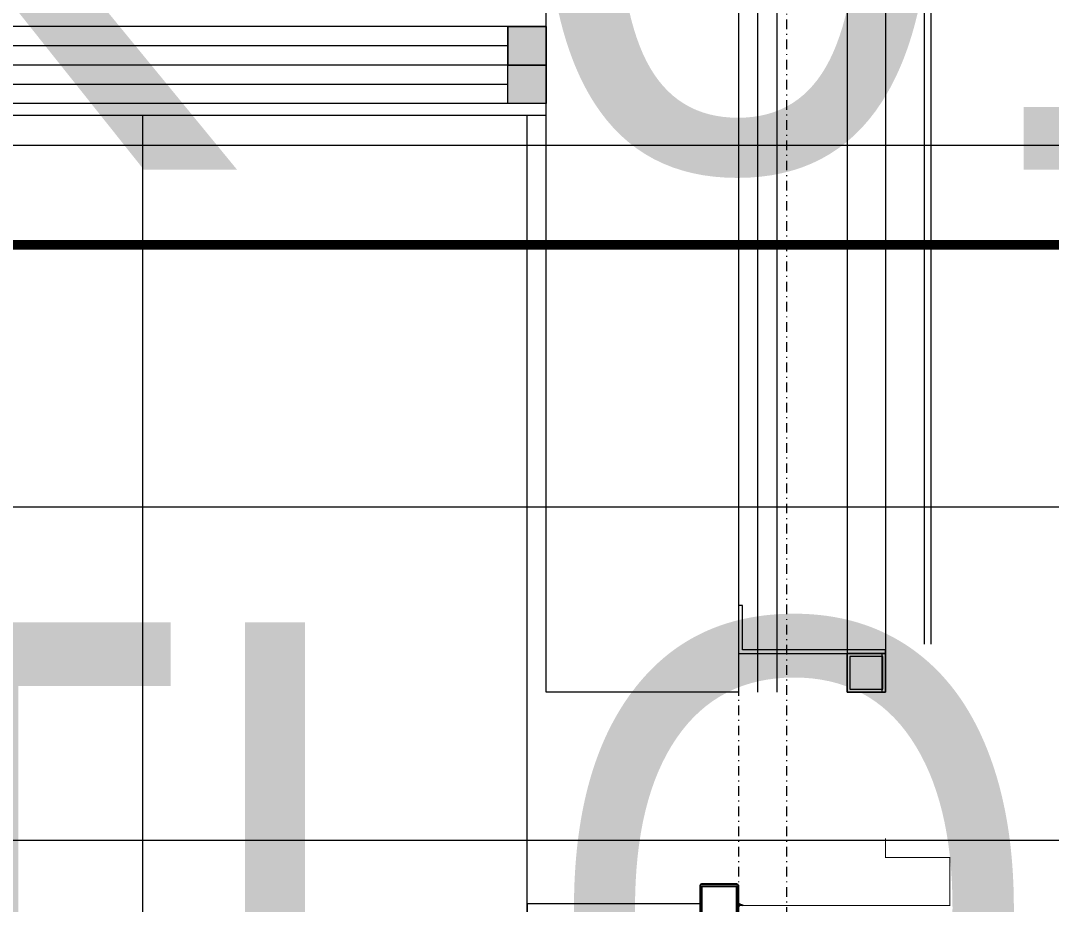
# Model space of a CAD drawing. Extents: x -1907 to 11890, y 0 to 8298.
# Drawn here: x 9780.4 to 9887.6, y 3277.8 to 3369.7 of the extents above; entities that cross this region are included whole.
import ezdxf
from ezdxf.enums import TextEntityAlignment as Align

# ---------------------------------------------------------------- set-up
doc = ezdxf.new("R2010")
doc.units = 0
doc.header["$MEASUREMENT"] = 0
doc.linetypes.add('DASHDOT', pattern=[1, 0.5, -0.25, 0, -0.25])
doc.linetypes.add('HIDDEN2', pattern=[4.7625, 3.175, -1.5875])
doc.layers.get('0').update_dxf_attribs({"color": 9, "lineweight": 9})
for name, color, linetype, lineweight in [('00', 9, 'Continuous', 9), ('05', 9, 'Continuous', 9), ('06D', 9, 'Continuous', 9), ('10', 9, 'Continuous', 9), ('11', 9, 'Continuous', 9), ('14', 9, 'Continuous', 9), ('21', 9, 'Continuous', 9), ('21_mahal200', 9, 'Continuous', 9), ('21_mahal200 @ 20', 9, 'Continuous', 9), ('24', 9, 'DASHDOT', 9), ('33', 9, 'BATTING', 9), ('40A', 9, 'Continuous', 9)]:
    doc.layers.add(name, color=color, linetype=linetype, lineweight=lineweight)
doc.styles.add('Arial', font='arial.ttf', dxfattribs={"height": 2.5})
doc.styles.add('MuuM_TEXT-STANDART', font='ARIALN.TTF')
doc.linetypes.add('BATTING', pattern='A,0.0001,-0.1,[134,ltypeshp.shx,S=0.1,R=0,X=-0.1,Y=0],-0.2,[134,ltypeshp.shx,S=0.1,R=180,X=0.1,Y=0],-0.1', length=0.4001)

# ---------------------------------------------------------------- blocks, each defined once
blk = doc.blocks.new('p-dolay-porschee')
blk.add_lwpolyline([(0, 0), (100, 0), (100, -100), (0, -100)], close=True)
blk = doc.blocks.new('P-DOG-PORSCHE')
at = {"layer": '06D'}
blk.add_lwpolyline([(-118, -20), (-2, -20)], dxfattribs=at)
at = {"layer": '10', "const_width": 0.1}
blk.add_lwpolyline([(-124.78, 17.3), (-122.78, 17.3), (-122.78, 24), (-117.78, 24), (-117.78, 2), (-115.43, 2)], dxfattribs=at)
at = {"layer": '10', "lineweight": 25, "ltscale": 0.5}
blk.add_lwpolyline([(-117.79, 2.49, -0.220745), (-118.1, 1.89, 0.651907), (-118.04, 1.82, 0.176952), (-117.75, 2.14, -0.281357)], format="xyb", dxfattribs=at)
blk.add_lwpolyline([(-120, -1.8, 0.414214), (-119.8, -2), (-116.2, -2, 0.414214), (-116, -1.8), (-116, 1.8, 0.414214), (-116.2, 2), (-119.8, 2, 0.414214), (-120, 1.8)], format="xyb", close=True, dxfattribs=at)
blk.add_lwpolyline([(-119.8, -1.8), (-119.8, 1.8), (-116.2, 1.8), (-116.2, -1.8)], close=True, dxfattribs=at)
at = {"layer": '14'}
blk.add_lwpolyline([(-118, -20), (-118, -2)], dxfattribs=at)
blk = doc.blocks.new('p-s-profil')
at = {"layer": '10'}
blk.add_lwpolyline([(9, 15.3), (4.6, 15.3), (4.6, 0.4), (0, 0.4), (0, 0), (5, 0), (5, 14.9), (9, 14.9), (9, 15.3)], dxfattribs=at)
blk.add_lwpolyline([(9, 15.3), (4.6, 15.3), (4.6, 0.4), (0, 0.4), (0, 0), (5, 0), (5, 14.9), (9, 14.9), (9, 15.3)], dxfattribs=at)
blk = doc.blocks.new('p-kutu_profil_40x40')
h = blk.add_hatch(color=256)
h.dxf.hatch_style = 1
h.paths.add_polyline_path([(0, 0), (4, 0), (4, 4), (0, 4)])
h = blk.add_hatch(color=255)
h.dxf.hatch_style = 1
h.paths.add_polyline_path([(0, 0), (4, 0), (4, 4), (0, 4)])
blk.add_lwpolyline([(0, 0), (4, 0), (4, 4), (0, 4)], close=True)
at = {"layer": '10'}
for points in [[(0, 4), (4, 4), (4, 0), (0, 0)], [(0, 4), (4, 4), (4, 0), (0, 0)], [(0, 0), (4, 0), (4, 4), (0, 4)], [(0.3, 3.7), (3.7, 3.7), (3.7, 0.3), (0.3, 0.3)], [(0.3, 3.7), (3.7, 3.7), (3.7, 0.3), (0.3, 0.3)]]:
    blk.add_lwpolyline(points, close=True, dxfattribs=at)
blk = doc.blocks.new('prf-10x10')
h = blk.add_hatch(color=255)
h.dxf.hatch_style = 1
h.paths.add_polyline_path([(-5, -5), (5, -5), (5, 5), (-5, 5)])
at = {"layer": '10'}
blk.add_lwpolyline([(-5, -5), (5, -5), (5, 5), (-5, 5)], close=True, dxfattribs=at)
blk = doc.blocks.new('0a_roomno2')
blk.add_lwpolyline([(30, -16), (0, -16), (0, 0), (30, 0)], close=True)
blk.add_lwpolyline([(0, 0), (30, 0)])
at = {"layer": '40A'}
blk.add_lwpolyline([(0, 0), (30, 0)], dxfattribs=at)
at = {"style": 'Arial'}
blk.add_attdef('ODANO', (0, 1.505), '', height=3, dxfattribs=at)
blk.add_attdef('MEKANADI', text='', height=3, dxfattribs=at).set_placement((0.525, -4.75), align=Align.BOTTOM_LEFT)
at = {"style": 'MuuM_TEXT-STANDART', "width": 0.6}
for tag, p in [('YER01', (15, -7)), ('TAVAN01', (20.625, -7)), ('DUVAR01', (26.25, -7)), ('YER02', (15, -10.375)), ('TAVAN02', (20.625, -10.375)), ('DUVAR02', (26.25, -10.375)), ('YER03', (15, -13.75)), ('TAVAN03', (20.625, -13.75)), ('DUVAR03', (26.25, -13.75))]:
    blk.add_attdef(tag, text='', height=2.25, dxfattribs=at).set_placement(p, align=Align.MIDDLE_CENTER)
at = {"style": 'MuuM_TEXT-STANDART'}
blk.add_attdef('M2', text='', height=2.25, dxfattribs=at).set_placement((1.3231, -7.8046), align=Align.MIDDLE_LEFT)
at = {"style": 'MuuM_TEXT-STANDART', "width": 0.6}
blk.add_attdef('TEMIZTAVANYUKSEKLIGI', text='', height=2.25, dxfattribs=at).set_placement((2.7, -13.1619), align=Align.MIDDLE_LEFT)
blk = doc.blocks.new('*U982')
at = {"layer": '21_mahal200 @ 20', "xscale": 20, "yscale": 20, "zscale": 20}
blk.add_blockref('0a_roomno2', (9664.96, 3676.76), dxfattribs=at)
blk = doc.blocks.new('*U983')
at = {"layer": '21_mahal200 @ 20'}
ref = blk.add_blockref('0a_roomno2', (9477.8, 3319.13), dxfattribs=dict(at, xscale=20, yscale=20, zscale=20))
ref.add_attrib('ODANO', ' PRS-1K-01', (9477.8, 3354.23), dxfattribs={"layer": '0', "height": 60, "style": 'Arial'})
ref.add_attrib('MEKANADI', 'TOPLANTI ODASI', dxfattribs={"layer": '0', "height": 60, "style": 'Arial', "width": 0.8}).set_placement((9488.3, 3229.13), align=Align.BOTTOM_LEFT)

msp = doc.modelspace()

# ---------------------------------------------------------------- hatches: boundary and pattern name
h = msp.add_hatch(color=255)
h.dxf.hatch_style = 1
h.paths.add_polyline_path([(9831.06, 3365.12), (9835.06, 3365.12), (9835.06, 3369.12), (9831.06, 3369.12)])
h = msp.add_hatch(color=255)
h.dxf.hatch_style = 1
h.paths.add_polyline_path([(9831.06, 3361.12), (9835.06, 3361.12), (9835.06, 3365.12), (9831.06, 3365.12)])

# ---------------------------------------------------------------- linework, layer by layer
at = {"layer": '00'}
msp.add_lwpolyline([(9835.06, 3725.87), (9855.06, 3725.87), (9855.06, 3299.87), (9835.06, 3299.87), (9835.06, 3725.87), (9835.06, 3725.87)], dxfattribs=at)
at = {"layer": '06D'}
for points in [[(9866.36, 3796.72), (9866.36, 3299.87)], [(9870.36, 3796.72), (9870.36, 3299.87)], [(9855.06, 3785.87), (9855.06, 3299.47)], [(9859.06, 3785.87), (9859.06, 3299.87)], [(9835.06, 3365.12), (9649.06, 3365.12)], [(9835.06, 3365.12), (9649.06, 3365.12)]]:
    msp.add_lwpolyline(points, dxfattribs=at)
at = {"layer": '10'}
for points in [[(9874.36, 3791.72), (9874.36, 3304.87)], [(9875.06, 3791.72), (9875.06, 3304.87)], [(9831.06, 3365.12), (9835.06, 3365.12), (9835.06, 3369.12), (9831.06, 3369.12), (9831.06, 3365.12)], [(9835.06, 3361.12), (9831.06, 3361.12), (9831.06, 3365.12), (9835.06, 3365.12), (9835.06, 3361.12)]]:
    msp.add_lwpolyline(points, dxfattribs=at)
at = {"layer": '11'}
for points in [[(9835.06, 3369.12), (9649.06, 3369.12)], [(9835.06, 3361.12), (9649.06, 3361.12)], [(9835.06, 3359.87), (9649.06, 3359.87)]]:
    msp.add_lwpolyline(points, dxfattribs=at)
at = {"layer": '14'}
for points in [[(9833.06, 3277.93), (9833.06, 3359.87)], [(9833.06, 3297.87), (9833.06, 3359.87)]]:
    msp.add_lwpolyline(points, dxfattribs=at)
at = {"layer": '21', "linetype": 'HIDDEN2', "ltscale": 0.1, "const_width": 1}
msp.add_lwpolyline([(9697.13, 3867.87), (9906.02, 3867.87), (9906.02, 3346.4), (9697.13, 3346.4)], close=True, dxfattribs=at)
at = {"layer": '21_mahal200'}
msp.add_lwpolyline([(10001.36, 3284.43), (9397.06, 3284.43)], dxfattribs=at)
at = {"layer": '24', "ltscale": 2}
for points in [[(9755.06, 4008.37), (9755.06, 3968.37), (9855.06, 3968.37), (9855.06, 2535.87)], [(9960.06, 4008.37), (9960.06, 3968.37), (9860.06, 3968.37), (9860.06, 2535.87)]]:
    msp.add_lwpolyline(points, dxfattribs=at)
at = {"layer": '33', "ltscale": 0.2, "flags": 128}
msp.add_lwpolyline([(9857.06, 3299.87), (9857.06, 3787.87), (9795.06, 3787.87)], dxfattribs=at)
at = {"layer": '33', "ltscale": 0.08}
for points in [[(9831.06, 3367.12), (9649.06, 3367.12)], [(9649.06, 3363.12), (9831.06, 3363.12)]]:
    msp.add_lwpolyline(points, dxfattribs=at)

# ---------------------------------------------------------------- block references
at = {"rotation": 270}
for name, p in [('p-s-profil', (9855.06, 3308.87)), ('P-DOG-PORSCHE', (9853.06, 3159.87))]:
    msp.add_blockref(name, p, dxfattribs=at)
at = {"extrusion": (0, 0, -1), "zscale": -1, "rotation": 90}
msp.add_blockref('p-kutu_profil_40x40', (-9866.36, 3299.87), dxfattribs=at)
at = {"layer": '05', "xscale": -0.4, "yscale": 3.8}
msp.add_blockref('p-dolay-porschee', (9833.06, 3359.87), dxfattribs=at)
at = {"layer": '10', "extrusion": (0, 0, -1), "xscale": 0.4, "yscale": 0.4, "zscale": -1, "rotation": 270}
for p in [(-9833.06, 3367.12), (-9833.06, 3363.12)]:
    msp.add_blockref('prf-10x10', p, dxfattribs=at)
at = {"layer": '21_mahal200', "color": 6}
for name in ['*U982', '*U983']:
    msp.add_blockref(name, (0, 0), dxfattribs=at)

doc.saveas('drawing.dxf')
